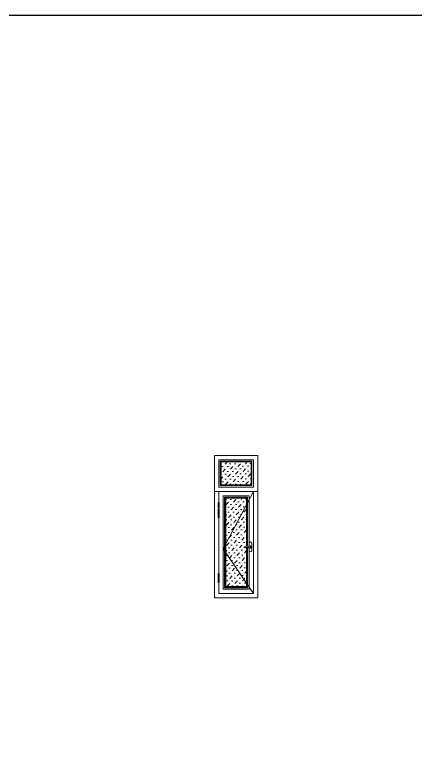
# Model space of a CAD drawing. Header units: millimetres. Extents: x 1832547 to 2001569, y -558009 to -417808.
# Drawn here: x 1848797 to 1854374, y -524909 to -514464 of the extents above; entities that cross this region are included whole.
import ezdxf

# ---------------------------------------------------------------- set-up
doc = ezdxf.new("R2010")
doc.units = ezdxf.units.MM
doc.header["$MEASUREMENT"] = 0
doc.linetypes.add('HIDDEN', pattern=[9.525, 6.35, -3.175])
doc.layers.get('0').update_dxf_attribs({"linetype": 'CONTINUOUS'})
for name, color, linetype, lineweight in [('CA. TUONG', 30, 'CONTINUOUS', 30), ('CA.dim 08', 8, 'CONTINUOUS', 13), ('CA.khuat 75', 75, 'HIDDEN', 9), ('CA.noi that 15', 15, 'CONTINUOUS', 9), ('CA.thay 145', 145, 'CONTINUOUS', 18), ('CA.vat lieu 08', 8, 'CONTINUOUS', 5)]:
    doc.layers.add(name, color=color, linetype=linetype, lineweight=lineweight)

# ---------------------------------------------------------------- blocks, each defined once
blk = doc.blocks.new('A$C20F25EA7')
blk.add_wipeout([(18.8, 9.9), (25.1, 7), (60.1, 7), (65, 4.9), (67.1, 0), (65.1, -4.9), (60.1, -7), (25.1, -7), (18.8, -9.9), (0, -9.9), (-7, -7), (-9.9, 0), (-7, 7), (0, 9.9)]).dxf.layer = 'CA.vat lieu 08'
at = {"layer": 'CA.vat lieu 08', "ltscale": 0.5}
for p, q in [((0, 9.9), (18.8, 9.9)), ((18.8, 9.9), (24.6, 7.2)), ((25.5, 7), (60.1, 7)), ((0, -9.9), (18.8, -9.9)), ((19.7, -9.7), (24.6, -7.2)), ((25.5, -7), (60.1, -7))]:
    blk.add_line(p, q, dxfattribs=at)
for points in [[(-15.4, 42), (-15.4, -42)], [(15.4, 9.9), (15.4, 42)], [(15.4, -42), (15.4, -9.9)]]:
    blk.add_lwpolyline(points, dxfattribs=at)
blk.add_circle((0, 0), 2.8, dxfattribs=at)
for centre, radius, start, end in [((0, 42), 15.4, 0, 180), ((0, 0), 13.3, 48.25899, 311.74101), ((0, 0), 9.92, 90, 270), ((25.5, 8.9), 1.92, 242.80733, 270), ((60.1, 0), 6.96, 270, 90), ((0, -42), 15.4, 180, 0), ((18.8, -8), 1.92, 270, 297.19267), ((25.5, -8.9), 1.92, 90, 117.19267)]:
    blk.add_arc(centre, radius, start, end, dxfattribs=at)
blk = doc.blocks.new('BANLE')
at = {"layer": 'CA.noi that 15'}
for p, q in [((0, 69), (12, 69)), ((0, 38), (0, 69)), ((0, 38), (12, 38)), ((0, 6), (0, 36)), ((12, 36), (0, 36)), ((12, 6), (0, 6)), ((4, 38), (8, 38)), ((4, 36), (4, 38)), ((8, 36), (4, 36)), ((8, 38), (8, 36)), ((12, 69), (12, 38)), ((12, 36), (12, 6))]:
    blk.add_line(p, q, dxfattribs=at)
for centre, start, end in [((6, 69), 0, 180), ((6, 6), 180, 0)]:
    blk.add_arc(centre, 6, start, end, dxfattribs=at)

msp = doc.modelspace()

# ---------------------------------------------------------------- linework, layer by layer
at = {"layer": 'CA.khuat 75', "ltscale": 200}
msp.add_lwpolyline([(1852112.3, -521089.5), (1851692.3, -521889.5), (1852112.3, -522509.5)], dxfattribs=at)
at = {"layer": 'CA.noi that 15'}
for points in [[(1851652.3, -521009.5), (1852092.3, -521009.5), (1852092.3, -520669.5), (1851652.3, -520669.5)], [(1851712.3, -522429.5), (1852032.3, -522429.5), (1852032.3, -521169.5), (1851712.3, -521169.5)]]:
    msp.add_lwpolyline(points, close=True, dxfattribs=at)
at = {"layer": 'CA.thay 145'}
for points in [[(1851572.3, -522569.5), (1852172.3, -522569.5), (1852172.3, -520589.5), (1851572.3, -520589.5)], [(1851572.3, -521089.5), (1852172.3, -521089.5), (1852172.3, -520589.5), (1851572.3, -520589.5)], [(1851632.3, -521029.5), (1852112.3, -521029.5), (1852112.3, -520649.5), (1851632.3, -520649.5)], [(1851632.3, -522509.5), (1852112.3, -522509.5), (1852112.3, -521089.5), (1851632.3, -521089.5)], [(1852112.3, -522509.5), (1852112.3, -521089.5), (1851632.3, -521089.5), (1851632.3, -522509.5)], [(1851632.3, -522509.5), (1852112.3, -522509.5), (1852112.3, -521089.5), (1851632.3, -521089.5)], [(1851692.3, -522449.5), (1852052.3, -522449.5), (1852052.3, -521149.5), (1851692.3, -521149.5)]]:
    msp.add_lwpolyline(points, close=True, dxfattribs=at)
for points in [[(1851572.3, -521089.5), (1851572.3, -522449.5)], [(1851632.3, -521089.5), (1851632.3, -522509.5)], [(1852112.3, -521089.5), (1852112.3, -522509.5)], [(1852112.3, -521089.5), (1852112.3, -522509.5)], [(1852172.3, -521089.5), (1852172.3, -522449.5)]]:
    msp.add_lwpolyline(points, dxfattribs=at)
at = {"layer": 'CA.vat lieu 08'}
for points in [[(1851657.3, -521004.5), (1852087.3, -521004.5), (1852087.3, -520674.5), (1851657.3, -520674.5)], [(1851662.3, -520999.5), (1852082.3, -520999.5), (1852082.3, -520679.5), (1851662.3, -520679.5)], [(1851722.3, -522419.5), (1852022.3, -522419.5), (1852022.3, -521179.5), (1851722.3, -521179.5)], [(1851727.3, -522414.5), (1852017.3, -522414.5), (1852017.3, -521184.5), (1851727.3, -521184.5)]]:
    msp.add_lwpolyline(points, close=True, dxfattribs=at)

# ---------------------------------------------------------------- block references
at = {"rotation": 180}
msp.add_blockref('BANLE', (1851636.3, -521242.2), dxfattribs=at)
at = {"xscale": -1}
for p in [(1851636.3, -521405.9), (1851636.3, -521455.9), (1851636.3, -522306.7), (1851636.3, -522356.7)]:
    msp.add_blockref('BANLE', p, dxfattribs=at)

# ---------------------------------------------------------------- next in the draw order: block references
at = {"extrusion": (0, 0, -1), "xscale": 1.200000000186265, "yscale": 1.200000000186265, "zscale": -1.200000000186265}
msp.add_blockref('A$C20F25EA7', (-1852072.8, -521862), dxfattribs=at)

# ---------------------------------------------------------------- next in the draw order: hatches: boundary and pattern name
at = {"layer": 'CA.dim 08'}
h = msp.add_hatch(dxfattribs=at)
h.set_pattern_fill('MUDST', color=256, scale=200, angle=46)
h.set_pattern_definition([(46, (1071556.915, -1310813.967), (33.498847, 106.6668986), [50, -50, 0, -50, 0, -50])])
h.paths.add_polyline_path([(1851662.3, -520999.5), (1852082.3, -520999.5), (1852082.3, -520679.5), (1851662.3, -520679.5)])
h.paths.add_polyline_path([(1851727.3, -522414.5), (1852017.3, -522414.5), (1852017.3, -521184.5), (1851727.3, -521184.5)])

# ---------------------------------------------------------------- next in the draw order: linework, layer by layer
at = {"layer": 'CA. TUONG'}
msp.add_lwpolyline([(1832546.9, -514464.3), (1870493.3, -514464.3), (1870493.3, -535353.5), (1832546.9, -535353.5)], close=True, dxfattribs=at)

doc.saveas('drawing.dxf')
